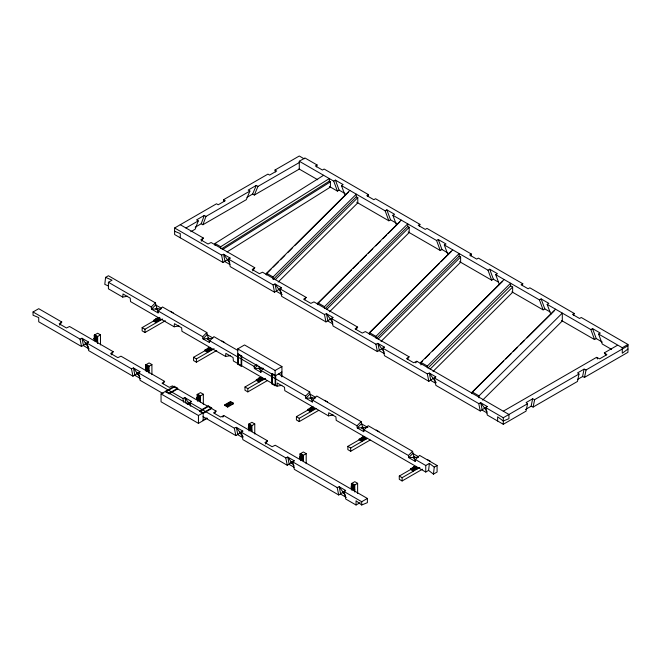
<?xml version="1.0" encoding="UTF-8"?>
<svg xmlns="http://www.w3.org/2000/svg" width="661" height="661" viewBox="0 0 661 661"><rect width="100%" height="100%" fill="white"/><g stroke="black" fill="none" stroke-linecap="round" stroke-linejoin="round"><path stroke-width="0.99" d="M228.747 403.945L229.392 403.714M281.883 385.338L277.033 386.173L277.314 383.066L284.503 387.214L284.784 390.651L328.467 415.868L333.326 415.042M328.467 415.868L328.748 412.761L335.92 416.901L336.201 420.338L425.758 472.037L428.592 470.401L429.394 463.394L434.26 467.129L433.451 474.144L428.592 470.401M127.581 296.252L122.723 297.086L123.012 293.98L130.234 298.152L130.523 301.59L174.157 326.782L179.015 325.947M174.157 326.782L174.446 323.675L181.659 327.839L181.94 331.277L225.583 356.469L230.433 355.635M225.583 356.469L225.864 353.362L233.093 357.535L233.383 360.972L277.033 386.173M122.723 297.086L108.421 288.824L108.421 282.28L151.229 307.001L151.518 309.125L158.078 312.917L155.385 302.854L108.421 275.744L105.586 277.372L104.785 284.387L108.478 285.99M158.078 312.917L158.359 311.116L162.507 306.968L206.827 332.549L209.487 342.588L202.96 338.829L202.679 336.705L158.359 311.116M263.268 368.417L261.194 370.49L305.547 396.096L305.828 398.236L312.331 401.987L312.612 400.178L316.768 396.03L361.129 421.644L363.748 431.658L357.262 427.915L356.981 425.791L312.612 400.178M415.174 461.345L412.563 451.339L368.185 425.717L364.037 429.865L408.415 455.487L408.696 457.61L415.174 461.345L415.455 459.552L419.603 455.404L437.086 465.493L437.086 472.037L433.451 474.144M363.748 431.658L364.037 429.865M209.487 342.596L209.777 340.803L213.924 336.656L237.861 350.47M209.777 340.803L254.113 366.401L254.394 368.524L260.905 372.283L261.194 370.49M627.95 345.761L586.067 369.945L584.084 369.127L577.574 372.887L578.986 374.035L534.633 399.641L532.634 398.814L526.131 402.566L527.561 403.722L526.04 411.142L503.285 424.279L487.314 415.067L485.794 407.647L487.215 406.498L480.737 402.764L478.754 403.582L434.376 377.96L435.789 376.811L429.303 373.068L427.32 373.886L382.959 348.273L384.388 347.116L377.885 343.365L375.886 344.191L331.533 318.585L332.946 317.437L326.435 313.678L324.452 314.496L280.115 288.898L281.528 287.75L275.001 283.982L273.018 284.8L228.706 259.211L230.119 258.071L223.558 254.278L221.575 255.096L174.611 227.987L174.611 234.531L223.088 262.516L230.119 258.071M525.429 409.514L531.114 406.234L532.634 398.823M531.114 406.234L533.113 407.06L534.633 399.641M578.986 374.035L577.466 381.455L533.113 407.06M577.681 379.364L582.564 376.547L584.076 369.135M582.564 376.547L584.547 377.365L586.067 369.945M316.553 166.911L317.073 164.969L304.944 157.971L299.284 161.243L299.284 169.092L254.345 195.036L252.642 194.053L246.999 197.317M367.979 196.606L368.499 194.665L324.113 169.034L322.411 170.017L315.371 165.952L317.073 164.969M419.405 226.293L419.925 224.352L375.539 198.73L373.837 199.705L366.797 195.639L368.499 194.665M470.83 255.989L471.351 254.047L426.965 228.417L425.263 229.4L418.223 225.335L419.925 224.352M522.264 285.676L522.785 283.734L478.39 258.112L476.697 259.087L469.657 255.022L471.351 254.047M573.69 315.371L574.211 313.43L529.825 287.799L528.122 288.783L521.083 284.717L522.785 283.734M299.631 162.35L257.964 186.402L256.27 185.419L248.197 190.079L249.899 191.062L205.992 216.411L204.29 215.428L196.557 219.898L198.259 220.881L195.185 229.193L190.798 231.722M195.202 227.219L201.217 223.749L204.29 215.428M201.217 223.749L202.919 224.732L205.992 216.411M249.899 191.062L246.272 199.696L202.919 224.732M252.642 194.053L256.27 185.419M254.345 195.036L257.964 186.402M59.713 325.179L61.762 321.998L38.718 308.695L33.05 311.967L33.05 315.239L38.718 317.577L38.718 321.783L81.526 346.496L88.557 342.051L81.997 338.258L80.014 339.076L33.05 311.967M111.147 354.874L113.196 351.693L69.562 326.501L66.439 327.972L59.217 323.799L61.762 321.998M201.275 241.199L203.324 238.018L180.279 224.715M163.077 383.768L164.614 381.38L120.98 356.188L117.856 357.659L110.651 353.495L113.196 351.693M252.709 270.894L254.758 267.713L211.123 242.521L208 243.992L200.779 239.819L203.324 238.018M214.528 413.472L216.064 411.084L172.414 385.884L169.299 387.354L162.069 383.182L164.614 381.38M222.798 417.149L223.823 415.562L267.507 440.78L265.458 443.961M304.638 299.78L306.175 297.4L262.541 272.208L259.418 273.679L252.213 269.514L254.758 267.713M356.097 329.492L357.634 327.104L313.975 301.903L310.86 303.374L303.63 299.202L306.175 297.4M407.531 359.187L409.068 356.8L365.384 331.582L362.261 333.053L355.081 328.905L357.634 327.104M415.777 362.856L416.802 361.27L508.945 414.472L508.945 418.669L503.285 421.007L497.617 416.81L497.617 421.007M151.229 307.001L155.385 302.854M202.679 336.705L206.827 332.549M207.108 334.689L202.96 338.829L212.668 338.482M254.113 366.401L256.187 364.327M257.848 365.07L254.394 368.524L263.119 368.21M305.547 396.096L309.695 391.948L278.645 374.019M356.981 425.791L361.129 421.644M408.415 455.487L412.563 451.339M266.623 275.001L266.623 273.257L349.859 190.442M265.887 274.298L271.002 269.217M273.191 267.036L278.298 261.946M280.487 259.773L284.874 255.41M287.791 252.51L292.17 248.148M295.095 245.239L348.397 192.219M273.076 278.719L273.076 276.976L356.312 194.169L356.312 196.788L273.076 279.595M275.265 279.71L357.775 197.631L356.312 196.788M278.19 282.04L357.775 202.869L357.775 197.631M318.04 304.688L318.04 302.936L401.277 220.13M317.305 303.986L351.619 269.845M353.081 268.391L358.923 262.582M360.385 261.128L366.227 255.32M368.417 253.138L372.796 248.776M375.721 245.875L380.1 241.513M383.016 238.604L386.668 234.977M388.131 233.523L399.814 221.898M324.493 308.406L324.493 306.663L407.73 223.856L407.73 226.475L325.22 308.555M326.683 309.398L409.192 227.318L407.73 226.475M329.608 311.728L409.192 232.548L409.192 227.318M369.466 334.375L369.466 332.632L452.702 249.825M368.731 333.673L439.557 263.218M441.019 261.764L446.861 255.947M448.323 254.502L451.24 251.593M375.919 338.101L375.919 336.358L459.155 253.543L459.155 256.162L376.646 338.242M378.117 339.093L460.618 257.005L459.155 256.162M381.033 341.423L460.618 262.243L460.618 257.005M420.9 364.938L420.9 362.319L504.136 279.512M420.165 363.368L422.354 361.187M425.271 358.279L429.65 353.924M432.575 351.016L502.666 281.289M427.345 367.789L427.345 366.045L510.581 283.239L510.581 285.858L428.08 367.937M430.129 369.119L512.639 287.039L510.581 285.858M433.046 371.449L512.639 292.278L512.639 287.039M472.268 393.725L472.268 391.981L555.562 309.208M471.533 393.022L503.682 361.08M505.872 358.898L510.986 353.817M513.176 351.635L517.563 347.281M520.488 344.381L524.14 340.745M527.065 337.845L554.1 310.976M479.01 397.839L479.01 395.873L562.304 313.099L562.304 320.949L482.662 400.095M228.813 404.524L229.35 404.524M229.334 404.739L228.813 404.722M163.127 393.609L140.074 380.298L138.554 372.878L139.967 371.73L133.439 367.962L131.456 368.78L87.136 343.191L88.557 342.051M190.732 406.275L189.971 402.566L191.384 401.417L184.873 397.658L182.89 398.476L138.554 372.878M241.397 432.253L285.759 457.866L287.742 457.048L294.228 460.791L287.279 465.286L242.909 439.672L241.397 432.253L242.818 431.096L236.324 427.345L234.325 428.171L189.971 402.566M292.815 461.94L337.193 487.562L339.176 486.744L345.653 490.479L338.713 494.982L294.335 469.36L292.815 461.94L294.228 460.791M360.105 502.657L356.056 504.996L345.753 499.047L344.232 491.627L345.653 490.479M487.215 406.498L480.274 411.002L435.896 385.38L434.376 377.96M627.95 349.033L622.282 353.238L622.282 347.727L598.593 334.045L600.295 333.07L592.553 328.6L590.86 329.583L547.168 304.357L548.861 303.374L541.128 298.912L539.426 299.887L495.733 274.662L497.436 273.687L489.702 269.217L488 270.2L444.308 244.975L446.01 243.992L438.276 239.53L436.574 240.505L392.882 215.279L394.584 214.304L386.842 209.834L385.148 210.818L341.456 185.592L343.15 184.609L335.416 180.139L333.714 181.122L299.284 161.243M435.789 376.811L428.84 381.306L384.471 355.692L382.959 348.273M242.818 431.096L235.845 435.591L203.026 416.645M384.388 347.116L377.406 351.611L333.053 326.005L331.533 318.585M187.228 404.466L191.384 401.417M332.946 317.437L325.972 321.915L281.636 296.318L280.115 288.898M139.967 371.73L132.968 376.2L88.657 350.611L87.136 343.191M281.528 287.75L274.538 292.22L230.218 266.631L228.706 259.211M216.064 411.084L213.52 412.885L220.7 417.033L223.823 415.562M267.507 440.78L264.954 442.581L272.125 446.72L275.24 445.25L367.384 498.452L367.384 502.649L361.716 504.996L356.056 500.79L356.056 504.996M409.068 356.8L406.515 358.601L413.687 362.74L416.802 361.27M215.007 245.413L215.007 243.455L323.609 175.289M220.7 248.486L220.7 246.735L329.302 178.577L329.302 181.188L221.567 248.809M222.683 249.453L330.417 181.833L329.302 181.188M227.02 251.965L330.417 187.071L330.417 181.833M174.611 227.987L216.519 203.786L218.221 204.77L225.261 200.704L223.558 199.729L267.945 174.099L269.647 175.082L276.686 171.017L274.984 170.034L299.284 156.004L304.134 158.814M185.948 227.987L198.259 220.881M108.421 282.28L112.056 280.181L105.586 277.372M329.36 186.46L337.407 191.103L339.11 190.128L345.125 193.599M94.25 339.771L94.82 339.448L97.654 341.084L97.084 341.406L94.25 339.771L94.25 335.193L97.654 333.235L100.48 334.871L100.48 344.935M94.25 335.193L97.084 336.829L100.48 334.871M160.268 319.742L156.302 322.031L156.302 322.692L153.468 321.056L153.468 320.395L157.442 318.106L160.268 319.742L160.268 320.395L157.442 318.759L157.442 318.106M165.333 320.75L144.974 332.508L142.14 330.872L142.14 327.6L159.846 317.371M142.14 327.6L144.974 329.236L162.68 319.007M356.733 202.266L388.833 220.799L390.535 219.816L396.55 223.286M145.676 369.466L146.246 369.135L149.08 370.771L148.51 371.102L145.676 369.466L145.676 364.889L149.08 362.922L151.914 364.558L151.914 374.622M145.676 364.889L148.51 366.516L151.914 364.558M211.702 349.438L207.736 351.726L207.736 352.379L204.902 350.743L204.902 350.09L208.868 347.802L211.702 349.438L211.702 350.09L208.868 348.454L208.868 347.802M216.767 350.437L196.4 362.195L193.566 360.559L193.566 357.287L210.388 347.579M193.566 357.287L196.4 358.923L214.114 348.702M281.933 371.986L275.133 375.919L237.729 354.321L238.299 353.999L241.695 355.957L241.695 365.773L241.133 366.103L237.729 364.137L237.729 348.884L244.529 344.959L281.933 366.549L281.933 376.894M207.414 418.19L198.449 423.37L161.044 401.772L161.044 393.923L174.256 386.297L177.66 388.255L177.66 388.908L169.158 393.816L165.762 391.857L165.762 391.205L203.158 412.795L203.158 420.644M165.762 391.857L174.256 386.949L174.256 386.297M177.66 388.255L169.158 393.163L169.158 393.816M241.695 355.957L241.133 356.287L241.133 366.103M237.729 364.137L238.299 363.806L238.299 353.999M408.159 231.953L440.259 250.486L441.961 249.511L447.976 252.981M197.11 399.161L197.672 398.831L200.506 400.467L199.936 400.797L197.11 399.161L197.11 394.576L200.506 392.617L203.34 394.253L203.34 404.317M197.11 394.576L199.936 396.212L203.34 394.253M208.256 405.92L199.762 410.828L199.762 411.489L203.158 413.447L211.66 408.539L211.66 407.887L208.256 405.92L208.256 406.581L199.762 411.489M263.128 379.125L259.162 381.422L259.162 382.075L256.328 380.439L256.328 379.786L260.294 377.489L263.128 379.125L263.128 379.786L260.294 378.15L260.294 377.489M267.308 380.637L247.825 391.89L244.991 390.254L244.991 386.982L261.814 377.266M237.729 348.884L275.133 370.474L281.933 366.549M161.044 393.923L198.449 415.513L211.66 407.887M272.299 373.622L271.729 373.952L271.729 383.768L275.133 385.727L275.695 385.404L275.695 375.588L272.299 373.622L272.299 383.438L271.729 383.768M244.991 386.982L247.825 388.618L265.532 378.389M224.831 404.788L230.499 401.516L233.333 403.152L233.333 403.805L227.665 407.077L224.831 405.441L224.831 404.788L227.665 406.424L233.333 403.152M224.831 405.441L230.499 402.169L233.333 403.805M203.158 419.991L206.562 418.033M459.593 261.649L491.693 280.181L493.387 279.198L498.543 282.173M248.536 428.849L249.098 428.518L251.932 430.154L251.37 430.485L248.536 428.849L248.536 424.271L251.932 422.305L254.766 423.941L254.766 434.004M248.536 424.271L251.37 425.907L254.766 423.941M314.553 408.82L310.587 411.109L310.587 411.762L307.753 410.126L307.753 409.473L311.719 407.184L314.553 408.82L314.553 409.473L311.719 407.837L311.719 407.184M318.734 410.332L299.251 421.578L296.417 419.942L296.417 416.67L313.248 406.961M296.417 416.67L299.251 418.306L316.074 408.597M511.911 291.856L543.119 309.869L544.821 308.894L549.977 311.868M299.962 458.544L300.532 458.213L303.366 459.849L302.796 460.18L299.962 458.544L299.962 453.958L303.366 452L306.192 453.636L306.192 463.7M299.962 453.958L302.796 455.594L306.192 453.636M574.211 313.43L572.509 314.413L579.548 318.47L581.25 317.495L627.95 344.455L627.95 352.305L584.547 377.365M365.979 438.507L362.013 440.804L362.013 441.457L359.179 439.821L359.179 439.168L363.145 436.871L365.979 438.507L365.979 439.168L363.145 437.532L363.145 436.871M370.16 440.028L350.685 451.273L347.851 449.637L347.851 446.365L364.674 436.648M347.851 446.365L350.685 448.001L367.508 438.284M561.553 320.519L594.545 339.564L596.247 338.581L602.262 342.059M351.388 488.231L351.958 487.909L354.792 489.545L354.222 489.867L351.388 488.231L351.388 483.654L354.792 481.687L357.626 483.323L357.626 493.395M351.388 483.654L354.222 485.29L357.626 483.323M503.285 411.2L596.536 357.353L599.659 358.824L606.889 354.651L604.344 352.85L617.159 345.455M417.413 468.203L413.447 470.492L413.447 471.144L410.613 469.508L410.613 468.856L414.579 466.567L417.413 468.203L417.413 468.856L414.579 467.22L414.579 466.567M422.478 469.203L402.111 480.96L399.277 479.324L399.277 476.052L416.1 466.344M622.282 347.727L627.95 344.455M485.794 407.647L503.285 417.735L527.561 403.722M399.277 476.052L402.111 477.688L419.818 467.467M344.232 491.627L361.716 501.724L367.384 498.452M415.455 459.552L425.758 465.493L429.394 463.394M434.26 467.129L437.086 465.493M207.067 350.917C208.165 350.156 205.67 350.289 206.62 350.859M210.016 349.206C211.066 348.611 208.008 348.62 209.909 349.239M261.103 379.133C262.896 378.125 259.36 378.323 261.219 378.951M258.492 380.612C259.095 379.125 257.063 380.86 258.311 380.653M230.681 403.491C231.524 402.185 229.028 403.516 230.416 403.466M227.814 405.143C225.93 404.623 229.053 404.367 227.962 405.053M309.918 410.299C310.835 409.2 308.34 410.192 309.621 410.274M364.17 438.367C365.194 437.111 362.443 438.226 364.079 438.334M412.778 469.682C413.943 468.715 410.935 469.095 412.613 469.839M228.863 403.656L229.309 403.78M158.252 319.569C159.912 319.288 156.897 318.643 158.227 319.627M155.566 321.196C156.806 320.742 154.253 320.428 155.269 321.229M209.851 349.305L209.454 349.223M415.505 468.079C416.604 466.939 414.067 467.748 415.389 468.203M361.228 440.028C362.459 438.483 359.675 440.094 361.104 440.028M366.929 427.551L357.262 427.915L361.41 423.767L367.896 427.51M418.355 457.238L408.696 457.61L412.844 453.463L418.512 456.734M315.512 397.881L305.828 398.236L309.976 394.088L309.695 391.948M161.251 308.803L151.518 309.125L155.657 304.985L161.408 308.29M312.38 408.622C314.537 408.134 310.612 407.705 312.769 408.87M174.611 231.259L180.279 233.597L180.279 237.803M298.979 168.919L317.743 179.751M611.557 349.388L602.278 344.034L598.593 334.045M215.007 243.455L220.7 246.735M266.623 273.257L273.076 276.976M318.04 302.936L324.493 306.663M369.466 332.632L375.919 336.358M420.9 362.319L427.345 366.045M472.268 391.981L479.01 395.873M229.995 264.54L225.079 261.698L223.558 254.287L229.904 263.086M282.23 294.699L276.521 291.402L275.009 283.99L281.322 292.765M332.838 323.915L327.955 321.097L326.443 313.686L332.747 322.452M384.281 353.594L379.406 350.784L377.885 343.365L384.181 352.139M435.69 383.297L430.823 380.488L429.303 373.068L436.169 382.636M487.116 412.985L482.257 410.184L480.737 402.764L487.017 411.53M170.472 311.24L173.306 312.876M221.906 340.927L224.732 342.563M324.758 400.31L327.592 401.946M376.183 430.005L379.017 431.641M427.609 459.692L430.443 461.328M207.108 334.681L212.817 337.978M315.669 397.368L309.976 394.088L312.331 401.987M153.468 320.395L156.302 322.031M204.902 350.09L207.736 351.726M256.328 379.786L259.162 381.422M307.753 409.473L310.587 411.109M359.179 439.168L362.013 440.804M410.613 468.856L413.447 470.492M89.252 348.991L83.509 345.678L81.997 338.275L88.343 347.066M140.669 378.679L134.96 375.382L133.439 367.97L139.76 376.745M242.719 437.582L237.844 434.764L236.324 427.345L243.198 436.921M294.128 467.277L289.262 464.468L287.742 457.048L294.029 465.823M346.356 497.436L340.696 494.164L339.176 486.744L345.455 495.51M301.565 455.099C300.226 454.173 301.97 457.057 301.606 455.206M301.945 458.61C301.581 460.015 300.656 457.866 301.49 458.337M147.287 369.292C146.031 369.02 147.692 370.771 147.667 369.532M198.606 395.658L198.267 396.236L198.887 396.104M198.878 399.186L198.44 398.839A1 0.578 60 0 0 198.209 397.393A1 0.578 60 0 0 197.259 397.74A1 0.578 60 0 0 198.399 398.905L198.416 399.682L198.87 399.335M250.205 428.733C248.586 428.559 251.122 430.071 250.18 428.791M95.952 336.416C94.721 335.177 95.795 338.159 96.052 336.656M352.941 488.058C351.809 487.157 353.065 489.859 353.189 488.405M95.804 339.597L95.589 339.457A1 0.578 60 0 0 95.358 338.011A1 0.578 60 0 0 94.399 338.358A1 0.578 60 0 0 95.548 339.523L95.531 340.275L96.035 340.027M300.54 457.371L299.714 457.305L300.441 458.412L300.532 453.636L303.366 455.272L303.366 461.312M147.56 366.161C145.817 365.169 147.643 367.64 147.477 366.483M250.155 425.486C248.933 424.469 250.312 427.196 250.304 425.758M190.608 405.639L184.873 397.658L186.014 403.227M604.344 352.85L605.881 355.238M596.536 357.353L597.561 358.948M353.081 484.967C351.602 483.827 353.486 486.917 353.172 484.703M592.553 328.6L596.247 338.581M590.86 329.583L594.545 339.564M547.168 304.357L550.853 314.339M541.128 298.912L544.821 308.894M539.426 299.887L543.119 309.869M495.733 274.662L499.427 284.643M489.702 269.217L493.387 279.198M488 270.2L491.693 280.181M444.308 244.975L448.001 254.956M438.276 239.53L441.961 249.511M436.574 240.505L440.259 250.486M392.882 215.279L396.567 225.261M386.842 209.834L390.535 219.816M385.148 210.818L388.833 220.799M341.456 185.592L345.141 195.573M335.416 180.139L339.11 190.128M333.714 181.122L337.407 191.103M147.486 369.615L147.469 369.235M259.137 366.351L260.913 372.283M274.984 170.034L275.488 171.926M223.558 199.729L224.062 201.613M478.754 403.582L480.274 411.002M427.32 373.886L428.84 381.306M375.886 344.191L377.406 351.611M324.452 314.496L325.972 321.915M337.193 487.562L338.713 494.982M273.018 284.8L274.538 292.22M285.759 457.866L287.279 465.286M221.575 255.096L223.088 262.516M234.325 428.171L235.845 435.591M182.89 398.476L183.651 402.185M131.456 368.78L132.968 376.2M80.014 339.076L81.526 346.496M503.285 417.735L503.285 424.279M425.758 465.493L425.758 472.037M402.111 477.688L402.111 480.96M361.716 501.724L361.716 504.996M354.792 492.007L354.792 484.959L351.958 483.323L351.958 490.371M354.222 485.29L354.222 489.867M350.685 448.001L350.685 451.273M302.796 455.594L302.796 460.18M300.532 458.668L300.532 460.676M299.251 418.306L299.251 421.578M281.363 372.317L281.363 376.241M275.133 370.474L275.133 385.727M251.932 431.616L251.932 425.577L249.098 423.941L249.098 430.989M251.37 425.907L251.37 430.485M247.825 388.618L247.825 391.89M230.499 401.516L230.499 402.169M227.665 406.424L227.665 407.077M200.506 401.929L200.506 395.889L197.672 394.253L197.672 401.293M199.936 396.212L199.936 400.797M198.449 415.513L198.449 423.37M196.4 358.923L196.4 362.195M149.08 373.242L149.08 366.194L146.246 364.558L146.246 371.606M148.51 366.516L148.51 371.102M144.974 329.236L144.974 332.508M97.654 343.546L97.654 336.499L94.82 334.871L94.82 340.911M97.084 336.829L97.084 341.406M311.637 408.638A1 0.578 0 0 1 311.835 409.572A1 0.578 0 0 1 310.24 409.382A1 0.578 0 0 1 311.05 408.572M363.228 438.392A1 0.578 0 0 1 363.335 439.218A1 0.578 0 0 1 361.898 439.259A1 0.578 0 0 1 361.873 438.425M414.406 467.996A1 0.578 0 0 1 414.844 468.856A1 0.578 0 0 1 413.307 468.938A1 0.578 0 0 1 413.439 468.054M260.128 378.927A1 0.578 0 0 1 260.5 379.827A1 0.578 0 0 1 258.897 379.778A1 0.578 0 0 1 259.426 378.902M208.504 349.198A1 0.578 0 0 1 209.165 350.049A1 0.578 0 0 1 207.554 350.148A1 0.578 0 0 1 207.901 349.231M156.971 319.494A1 0.578 0 0 1 157.797 320.296A1 0.578 0 0 1 156.244 320.519A1 0.578 0 0 1 156.302 319.594M249.503 427.758A1 0.578 60 0 1 249.635 426.461A1 0.578 60 0 1 250.659 427.75A1 0.578 60 0 1 249.693 427.989M300.747 457.082A1 0.578 60 0 1 301.267 456.197A1 0.578 60 0 1 302.077 457.602A1 0.578 60 0 1 301.052 457.61M352.214 486.868A1 0.578 60 0 1 352.602 485.86A1 0.578 60 0 1 353.511 487.165A1 0.578 60 0 1 352.61 487.43M197.97 397.881A1 0.578 60 0 1 198.317 396.782A1 0.578 60 0 1 199.225 398.17A1 0.578 60 0 1 198.201 398.228M146.42 367.822A1 0.578 60 0 1 147.081 367.161A1 0.578 60 0 1 147.783 368.574A1 0.578 60 0 1 146.775 368.532M94.986 338.135A1 0.578 60 0 1 95.671 337.49A1 0.578 60 0 1 96.349 338.928A1 0.578 60 0 1 95.283 338.762M93.994 338.589C94.829 341.258 95.481 337.548 94.002 338.539M145.428 368.284C146.197 370.97 146.973 367.21 145.428 368.284M196.854 397.972C197.664 400.632 198.366 396.955 196.862 397.922M248.28 427.667C248.924 430.294 249.998 426.725 248.28 427.667M351.14 487.05C351.892 489.718 352.718 485.992 351.14 487.05M156.112 318.718C157.723 320.321 157.896 317.222 156.112 318.718M207.546 348.405C208.95 350.016 209.537 347.05 207.579 348.322M258.972 378.1C260.533 379.728 260.74 376.613 258.972 378.1M310.397 407.796C311.918 409.415 312.248 406.358 310.406 407.746M361.823 437.483C363.195 439.16 363.773 436.004 361.823 437.483M413.249 467.178C414.753 468.798 415.05 465.757 413.265 467.129M248.718 427.361L248.668 427.345A1 0.578 60 0 1 249.635 427.089A1 0.578 60 0 1 249.833 428.601A1 0.578 60 0 1 248.685 427.427M351.578 486.744L351.528 486.727A1 0.578 60 0 1 352.495 486.471A1 0.578 60 0 1 352.685 487.983A1 0.578 60 0 1 351.536 486.81M156.368 309.447A1 0.578 0 0 0 157.872 308.951A1 0.578 0 0 0 156.368 308.447A1 0.578 0 0 0 156.368 309.447M207.744 339.118A1 0.578 0 0 0 209.297 338.68A1 0.578 0 0 0 207.868 338.118A1 0.578 0 0 0 207.744 339.118M259.162 368.813A1 0.578 0 0 0 260.723 368.375A1 0.578 0 0 0 259.286 367.813A1 0.578 0 0 0 259.162 368.813M310.653 398.542A1 0.578 0 0 0 312.157 398.038A1 0.578 0 0 0 310.653 397.542A1 0.578 0 0 0 310.653 398.542M362.079 428.212A1 0.578 0 0 0 363.583 427.717A1 0.578 0 0 0 362.079 427.213A1 0.578 0 0 0 362.079 428.212M413.513 457.908A1 0.578 0 0 0 415.009 457.404A1 0.578 0 0 0 413.513 456.908A1 0.578 0 0 0 413.513 457.908M310.653 408.994A1 0.578 0 0 0 312.157 408.49A1 0.578 0 0 0 310.653 407.994A1 0.578 0 0 0 310.653 408.994M362.079 438.681A1 0.578 0 0 0 363.583 438.185A1 0.578 0 0 0 362.079 437.681A1 0.578 0 0 0 362.079 438.681M413.513 468.376A1 0.578 0 0 0 415.009 467.872A1 0.578 0 0 0 413.513 467.377A1 0.578 0 0 0 413.513 468.376M259.228 379.298A1 0.578 0 0 0 260.731 378.803A1 0.578 0 0 0 259.228 378.299A1 0.578 0 0 0 259.228 379.298M207.802 349.611A1 0.578 0 0 0 209.306 349.107A1 0.578 0 0 0 207.802 348.611A1 0.578 0 0 0 207.802 349.611M156.285 319.883A1 0.578 0 0 0 157.872 319.478A1 0.578 0 0 0 156.459 318.891A1 0.578 0 0 0 156.285 319.883M85.335 343.621A1 0.578 60 0 0 86.5 344.753A1 0.578 60 0 0 86.269 343.224A1 0.578 60 0 0 85.335 343.621M136.769 373.308A1 0.578 60 0 0 137.926 374.44A1 0.578 60 0 0 137.695 372.911A1 0.578 60 0 0 136.769 373.308M188.195 403.003A1 0.578 60 0 0 189.352 404.135A1 0.578 60 0 0 189.12 402.607A1 0.578 60 0 0 188.195 403.003M239.637 432.682A1 0.578 60 0 0 240.794 433.814A1 0.578 60 0 0 240.563 432.294A1 0.578 60 0 0 239.637 432.682M291.047 462.386A1 0.578 60 0 0 292.212 463.518A1 0.578 60 0 0 291.98 461.989A1 0.578 60 0 0 291.047 462.386M342.481 492.073A1 0.578 60 0 0 343.637 493.205A1 0.578 60 0 0 343.406 491.685A1 0.578 60 0 0 342.481 492.073M300.111 457.123A1 0.578 60 0 0 301.259 458.288A1 0.578 60 0 0 301.069 456.776A1 0.578 60 0 0 300.111 457.123M145.833 368.045A1 0.578 60 0 0 146.973 369.21A1 0.578 60 0 0 146.783 367.698A1 0.578 60 0 0 145.833 368.045"/></g></svg>
